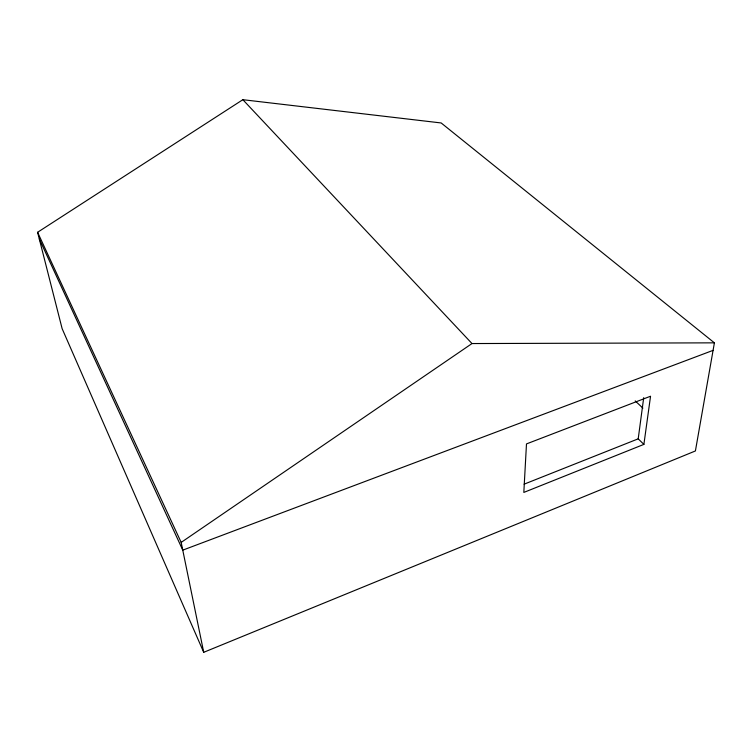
<?xml version="1.0" encoding="UTF-8"?>
<svg xmlns="http://www.w3.org/2000/svg" width="752" height="752" viewBox="0 0 752 752"><rect width="100%" height="100%" fill="white"/><g stroke="black" fill="none" stroke-linecap="round" stroke-linejoin="round"><path stroke-width="1.13" d="M643.891 444.385L650.546 396.229L526.485 443.915L523.824 492.419L643.891 444.385L638.204 438.839L643.712 397.667M714.4 342.846L695.403 450.956L203.717 652.304L62.134 328.671L37.6 232.283L242.849 99.696L441.17 122.961L714.4 342.846L471.993 343.551L181.176 542.399L203.717 652.304M524.106 484.175L638.204 438.839M713.075 350.366L182.764 550.144L39.283 238.901M635.205 400.901L642.885 408.101M242.849 99.696L471.993 343.551M37.6 232.283L181.176 542.399"/></g></svg>
